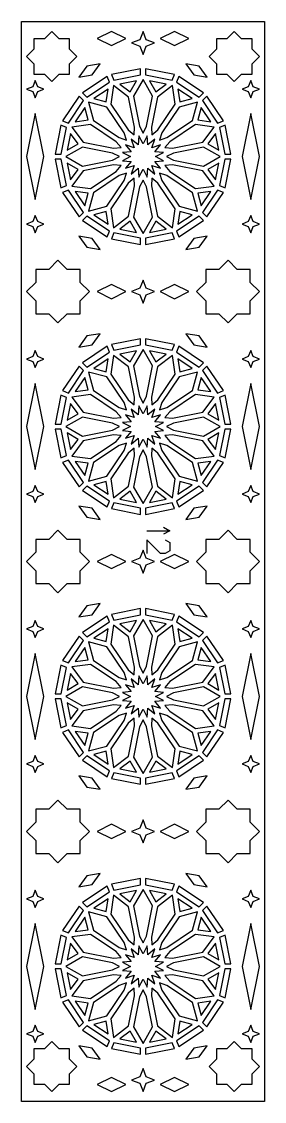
# Model space of a CAD drawing. Header units: millimetres. Extents: x 5 to 6335, y 27 to 2435.
# Drawn here: x 1325 to 1705, y 742 to 2435 of the extents above; entities that cross this region are included whole.
import ezdxf

# ---------------------------------------------------------------- set-up
doc = ezdxf.new("R2010")
doc.units = ezdxf.units.MM
doc.layers.add('CUT', color=1, linetype='CONTINUOUS')
doc.layers.add('ENGRAVE', color=5, linetype='CONTINUOUS')

msp = doc.modelspace()

# ---------------------------------------------------------------- linework, layer by layer
at = {"layer": 'CUT'}
for points in [[(1705.16, 2434.99), (1705.16, 741.507), (1325.01, 741.507), (1325.01, 2434.99)], [(1383.592, 2352.533), (1399.867, 2352.533), (1399.867, 2368.808), (1411.376, 2380.317), (1399.867, 2391.825), (1399.867, 2408.1), (1383.592, 2408.1), (1372.083, 2419.609), (1360.575, 2408.1), (1344.3, 2408.1), (1344.3, 2391.825), (1332.791, 2380.317), (1344.3, 2368.808), (1344.3, 2352.533), (1360.575, 2352.533), (1372.083, 2341.024)], [(1443.479, 2408.452), (1465.837, 2397.273), (1488.195, 2408.452), (1465.837, 2419.631)], [(1520.186, 2396.374), (1533.121, 2401.475), (1520.186, 2406.576), (1515.085, 2419.511), (1509.984, 2406.576), (1497.049, 2401.475), (1509.984, 2396.374), (1515.085, 2383.439)], [(1541.975, 2408.452), (1564.333, 2397.273), (1586.691, 2408.452), (1564.333, 2419.631)], [(1669.595, 2352.533), (1685.87, 2352.533), (1685.87, 2368.808), (1697.379, 2380.317), (1685.87, 2391.825), (1685.87, 2408.1), (1669.595, 2408.1), (1658.087, 2419.609), (1646.578, 2408.1), (1630.303, 2408.1), (1630.303, 2391.825), (1618.794, 2380.317), (1630.303, 2368.808), (1630.303, 2352.533), (1646.578, 2352.533), (1658.087, 2341.024)], [(1448.143, 2368.823), (1426.978, 2365.255), (1414.381, 2347.875), (1435.547, 2351.443)], [(1511.21, 2361.025), (1465.94, 2352.02), (1469.668, 2343.021), (1511.21, 2351.285)], [(1564.23, 2352.02), (1518.96, 2361.025), (1518.96, 2351.285), (1560.502, 2343.021)], [(1615.789, 2347.875), (1603.192, 2365.255), (1582.027, 2368.823), (1594.623, 2351.443)], [(1350.176, 2325.27), (1359.841, 2329.082), (1350.176, 2332.893), (1346.365, 2342.558), (1342.554, 2332.893), (1332.889, 2329.082), (1342.554, 2325.27), (1346.365, 2315.606)], [(1427.29, 2316.524), (1462.508, 2340.055), (1458.78, 2349.055), (1420.403, 2323.411)], [(1505.023, 2342.152), (1478.879, 2336.952), (1494.916, 2324.646)], [(1520.59, 2270.788), (1530.023, 2318.207), (1515.085, 2344.08), (1500.147, 2318.207), (1509.58, 2270.788), (1515.085, 2260.042)], [(1551.291, 2336.952), (1525.147, 2342.152), (1535.254, 2324.646)], [(1609.767, 2323.411), (1571.39, 2349.055), (1567.662, 2340.055), (1602.88, 2316.524)], [(1687.616, 2325.27), (1697.281, 2329.082), (1687.616, 2332.893), (1683.805, 2342.558), (1679.994, 2332.893), (1670.329, 2329.082), (1679.994, 2325.27), (1683.805, 2315.606)], [(1460.287, 2329.25), (1438.122, 2314.441), (1457.648, 2309.209)], [(1501.978, 2269.276), (1492.546, 2316.695), (1468.844, 2334.881), (1464.945, 2305.262), (1491.807, 2265.062), (1501.005, 2257.241)], [(1538.363, 2265.062), (1565.225, 2305.262), (1561.326, 2334.881), (1537.624, 2316.695), (1528.192, 2269.276), (1529.165, 2257.241)], [(1569.883, 2329.25), (1572.522, 2309.209), (1592.048, 2314.441)], [(1398.278, 2275.826), (1421.809, 2311.043), (1414.923, 2317.931), (1389.279, 2279.553)], [(1485.363, 2260.756), (1458.501, 2300.957), (1429.644, 2308.689), (1437.376, 2279.832), (1477.577, 2252.971), (1489.068, 2249.265)], [(1552.593, 2252.971), (1592.794, 2279.832), (1600.526, 2308.689), (1571.669, 2300.957), (1544.807, 2260.756), (1541.102, 2249.265)], [(1640.891, 2279.553), (1615.247, 2317.931), (1608.361, 2311.043), (1631.892, 2275.826)], [(1346.365, 2155.894), (1359.968, 2223.248), (1346.365, 2290.603), (1332.762, 2223.248)], [(1423.892, 2300.211), (1409.083, 2278.047), (1429.124, 2280.685)], [(1606.278, 2300.211), (1601.046, 2280.685), (1621.087, 2278.047)], [(1683.805, 2155.894), (1697.408, 2223.248), (1683.805, 2290.603), (1670.202, 2223.248)], [(1387.049, 2227.123), (1395.312, 2268.665), (1386.313, 2272.393), (1377.308, 2227.123)], [(1473.272, 2246.527), (1433.071, 2273.388), (1403.452, 2269.489), (1421.638, 2245.787), (1469.057, 2236.355), (1481.092, 2237.329)], [(1561.113, 2236.355), (1608.532, 2245.787), (1626.718, 2269.489), (1597.099, 2273.388), (1556.898, 2246.527), (1549.078, 2237.329)], [(1652.862, 2227.123), (1643.857, 2272.393), (1634.858, 2268.665), (1643.121, 2227.123)], [(1401.382, 2259.455), (1396.182, 2233.311), (1413.687, 2243.417)], [(1515.085, 2203.45), (1521.523, 2190.887), (1522.661, 2204.958), (1533.417, 2195.814), (1529.084, 2209.249), (1542.52, 2204.917), (1533.375, 2215.672), (1547.446, 2216.811), (1534.883, 2223.248), (1547.446, 2229.686), (1533.375, 2230.824), (1542.52, 2241.58), (1529.084, 2237.247), (1533.417, 2250.683), (1522.661, 2241.539), (1521.523, 2255.61), (1515.085, 2243.046), (1508.647, 2255.61), (1507.509, 2241.539), (1496.753, 2250.683), (1501.086, 2237.247), (1487.65, 2241.58), (1496.795, 2230.824), (1482.724, 2229.686), (1495.287, 2223.248), (1482.724, 2216.811), (1496.795, 2215.672), (1487.65, 2204.917), (1501.086, 2209.249), (1496.753, 2195.814), (1507.509, 2204.958), (1508.647, 2190.887)], [(1628.788, 2259.455), (1616.483, 2243.417), (1633.988, 2233.311)], [(1467.546, 2228.753), (1420.126, 2238.186), (1394.254, 2223.248), (1420.126, 2208.311), (1467.546, 2217.744), (1478.292, 2223.248)], [(1562.624, 2217.744), (1610.044, 2208.311), (1635.916, 2223.248), (1610.044, 2238.186), (1562.624, 2228.753), (1551.878, 2223.248)], [(1395.312, 2177.831), (1387.049, 2219.373), (1377.308, 2219.373), (1386.313, 2174.103)], [(1643.857, 2174.103), (1652.862, 2219.373), (1643.121, 2219.373), (1634.858, 2177.831)], [(1401.382, 2187.042), (1413.687, 2203.079), (1396.182, 2213.186)], [(1481.092, 2209.168), (1469.057, 2210.142), (1421.638, 2200.71), (1403.452, 2177.008), (1433.071, 2173.109), (1473.272, 2199.97)], [(1556.898, 2199.97), (1597.099, 2173.109), (1626.718, 2177.008), (1608.532, 2200.71), (1561.113, 2210.142), (1549.078, 2209.168)], [(1633.988, 2213.186), (1616.483, 2203.079), (1628.788, 2187.042)], [(1477.577, 2193.526), (1437.376, 2166.664), (1429.644, 2137.808), (1458.501, 2145.54), (1485.363, 2185.74), (1489.068, 2197.231)], [(1491.807, 2181.435), (1464.945, 2141.234), (1468.844, 2111.615), (1492.546, 2129.801), (1501.978, 2177.221), (1501.005, 2189.255)], [(1509.58, 2175.709), (1500.147, 2128.29), (1515.085, 2102.417), (1530.023, 2128.29), (1520.59, 2175.709), (1515.085, 2186.455)], [(1528.192, 2177.221), (1537.624, 2129.801), (1561.326, 2111.615), (1565.225, 2141.234), (1538.363, 2181.435), (1529.165, 2189.255)], [(1544.807, 2185.74), (1571.669, 2145.54), (1600.526, 2137.808), (1592.794, 2166.664), (1552.593, 2193.526), (1541.102, 2197.231)], [(1421.809, 2135.454), (1398.278, 2170.671), (1389.279, 2166.944), (1414.923, 2128.566)], [(1423.892, 2146.286), (1429.124, 2165.812), (1409.083, 2168.45)], [(1621.087, 2168.45), (1601.046, 2165.812), (1606.278, 2146.286)], [(1631.892, 2170.671), (1608.361, 2135.454), (1615.247, 2128.566), (1640.891, 2166.944)], [(1460.287, 2117.246), (1457.648, 2137.287), (1438.122, 2132.056)], [(1592.048, 2132.056), (1572.522, 2137.287), (1569.883, 2117.246)], [(1350.176, 2113.604), (1359.841, 2117.415), (1350.176, 2121.226), (1346.365, 2130.891), (1342.554, 2121.226), (1332.889, 2117.415), (1342.554, 2113.604), (1346.365, 2103.939)], [(1462.508, 2106.442), (1427.29, 2129.973), (1420.403, 2123.086), (1458.78, 2097.442)], [(1505.023, 2104.345), (1494.916, 2121.851), (1478.879, 2109.545)], [(1551.291, 2109.545), (1535.254, 2121.851), (1525.147, 2104.345)], [(1602.88, 2129.973), (1567.662, 2106.442), (1571.39, 2097.442), (1609.767, 2123.086)], [(1687.616, 2113.604), (1697.281, 2117.415), (1687.616, 2121.226), (1683.805, 2130.891), (1679.994, 2121.226), (1670.329, 2117.415), (1679.994, 2113.604), (1683.805, 2103.939)], [(1511.21, 2095.212), (1469.668, 2103.475), (1465.94, 2094.477), (1511.21, 2085.471)], [(1560.502, 2103.475), (1518.96, 2095.212), (1518.96, 2085.471), (1564.23, 2094.477)], [(1414.381, 2098.622), (1426.978, 2081.242), (1448.143, 2077.674), (1435.547, 2095.053)], [(1582.027, 2077.674), (1603.192, 2081.242), (1615.789, 2098.622), (1594.623, 2095.053)], [(1396.326, 1976.833), (1416.682, 1976.833), (1416.682, 1997.188), (1431.075, 2011.582), (1416.682, 2025.975), (1416.682, 2046.33), (1396.326, 2046.33), (1381.933, 2060.724), (1367.54, 2046.33), (1347.184, 2046.33), (1347.184, 2025.975), (1332.791, 2011.582), (1347.184, 1997.188), (1347.184, 1976.833), (1367.54, 1976.833), (1381.933, 1962.44)], [(1662.63, 1976.833), (1682.986, 1976.833), (1682.986, 1997.188), (1697.379, 2011.582), (1682.986, 2025.975), (1682.986, 2046.33), (1662.63, 2046.33), (1648.237, 2060.724), (1633.844, 2046.33), (1613.488, 2046.33), (1613.488, 2025.975), (1599.095, 2011.582), (1613.488, 1997.188), (1613.488, 1976.833), (1633.844, 1976.833), (1648.237, 1962.44)], [(1443.479, 2011.582), (1465.837, 2000.402), (1488.195, 2011.582), (1465.837, 2022.761)], [(1520.186, 2006.481), (1533.121, 2011.582), (1520.186, 2016.683), (1515.085, 2029.618), (1509.984, 2016.683), (1497.049, 2011.582), (1509.984, 2006.481), (1515.085, 1993.546)], [(1541.975, 2011.582), (1564.333, 2000.402), (1586.691, 2011.582), (1564.333, 2022.761)], [(1448.143, 1945.49), (1426.978, 1941.921), (1414.381, 1924.542), (1435.547, 1928.11)], [(1511.21, 1937.692), (1465.94, 1928.687), (1469.668, 1919.688), (1511.21, 1927.951)], [(1564.23, 1928.687), (1518.96, 1937.692), (1518.96, 1927.951), (1560.502, 1919.688)], [(1615.789, 1924.542), (1603.192, 1941.921), (1582.027, 1945.49), (1594.623, 1928.11)], [(1350.176, 1901.937), (1359.841, 1905.748), (1350.176, 1909.56), (1346.365, 1919.224), (1342.554, 1909.56), (1332.889, 1905.748), (1342.554, 1901.937), (1346.365, 1892.272)], [(1427.29, 1893.191), (1462.508, 1916.722), (1458.78, 1925.721), (1420.403, 1900.077)], [(1505.023, 1918.818), (1478.879, 1913.618), (1494.916, 1901.313)], [(1520.59, 1847.454), (1530.023, 1894.874), (1515.085, 1920.746), (1500.147, 1894.874), (1509.58, 1847.454), (1515.085, 1836.708)], [(1551.291, 1913.618), (1525.147, 1918.818), (1535.254, 1901.313)], [(1609.767, 1900.077), (1571.39, 1925.721), (1567.662, 1916.722), (1602.88, 1893.191)], [(1687.616, 1901.937), (1697.281, 1905.748), (1687.616, 1909.56), (1683.805, 1919.224), (1679.994, 1909.56), (1670.329, 1905.748), (1679.994, 1901.937), (1683.805, 1892.272)], [(1460.287, 1905.917), (1438.122, 1891.108), (1457.648, 1885.876)], [(1501.978, 1845.943), (1492.546, 1893.362), (1468.844, 1911.548), (1464.945, 1881.929), (1491.807, 1841.728), (1501.005, 1833.908)], [(1538.363, 1841.728), (1565.225, 1881.929), (1561.326, 1911.548), (1537.624, 1893.362), (1528.192, 1845.943), (1529.165, 1833.908)], [(1569.883, 1905.917), (1572.522, 1885.876), (1592.048, 1891.108)], [(1398.278, 1852.492), (1421.809, 1887.71), (1414.923, 1894.597), (1389.279, 1856.22)], [(1485.363, 1837.423), (1458.501, 1877.624), (1429.644, 1885.356), (1437.376, 1856.499), (1477.577, 1829.637), (1489.068, 1825.932)], [(1552.593, 1829.637), (1592.794, 1856.499), (1600.526, 1885.356), (1571.669, 1877.624), (1544.807, 1837.423), (1541.102, 1825.932)], [(1640.891, 1856.22), (1615.247, 1894.597), (1608.361, 1887.71), (1631.892, 1852.492)], [(1346.365, 1732.561), (1359.968, 1799.915), (1346.365, 1867.269), (1332.762, 1799.915)], [(1423.892, 1876.878), (1409.083, 1854.713), (1429.124, 1857.352)], [(1606.278, 1876.878), (1601.046, 1857.352), (1621.087, 1854.713)], [(1683.805, 1732.561), (1697.408, 1799.915), (1683.805, 1867.269), (1670.202, 1799.915)], [(1387.049, 1803.79), (1395.312, 1845.332), (1386.313, 1849.06), (1377.308, 1803.79)], [(1473.272, 1823.193), (1433.071, 1850.055), (1403.452, 1846.156), (1421.638, 1822.454), (1469.057, 1813.022), (1481.092, 1813.995)], [(1561.113, 1813.022), (1608.532, 1822.454), (1626.718, 1846.156), (1597.099, 1850.055), (1556.898, 1823.193), (1549.078, 1813.995)], [(1652.862, 1803.79), (1643.857, 1849.06), (1634.858, 1845.332), (1643.121, 1803.79)], [(1401.382, 1836.121), (1396.182, 1809.977), (1413.687, 1820.084)], [(1515.085, 1780.117), (1521.523, 1767.554), (1522.661, 1781.625), (1533.417, 1772.48), (1529.084, 1785.916), (1542.52, 1781.583), (1533.375, 1792.339), (1547.446, 1793.477), (1534.883, 1799.915), (1547.446, 1806.353), (1533.375, 1807.491), (1542.52, 1818.247), (1529.084, 1813.914), (1533.417, 1827.35), (1522.661, 1818.205), (1521.523, 1832.276), (1515.085, 1819.713), (1508.647, 1832.276), (1507.509, 1818.205), (1496.753, 1827.35), (1501.086, 1813.914), (1487.65, 1818.247), (1496.795, 1807.491), (1482.724, 1806.353), (1495.287, 1799.915), (1482.724, 1793.477), (1496.795, 1792.339), (1487.65, 1781.583), (1501.086, 1785.916), (1496.753, 1772.48), (1507.509, 1781.625), (1508.647, 1767.554)], [(1628.788, 1836.121), (1616.483, 1820.084), (1633.988, 1809.977)], [(1467.546, 1805.42), (1420.126, 1814.853), (1394.254, 1799.915), (1420.126, 1784.977), (1467.546, 1794.41), (1478.292, 1799.915)], [(1562.624, 1794.41), (1610.044, 1784.977), (1635.916, 1799.915), (1610.044, 1814.853), (1562.624, 1805.42), (1551.878, 1799.915)], [(1395.312, 1754.498), (1387.049, 1796.04), (1377.308, 1796.04), (1386.313, 1750.77)], [(1643.857, 1750.77), (1652.862, 1796.04), (1643.121, 1796.04), (1634.858, 1754.498)], [(1401.382, 1763.709), (1413.687, 1779.746), (1396.182, 1789.853)], [(1481.092, 1785.835), (1469.057, 1786.808), (1421.638, 1777.376), (1403.452, 1753.674), (1433.071, 1749.775), (1473.272, 1776.637)], [(1556.898, 1776.637), (1597.099, 1749.775), (1626.718, 1753.674), (1608.532, 1777.376), (1561.113, 1786.808), (1549.078, 1785.835)], [(1633.988, 1789.853), (1616.483, 1779.746), (1628.788, 1763.709)], [(1477.577, 1770.193), (1437.376, 1743.331), (1429.644, 1714.474), (1458.501, 1722.206), (1485.363, 1762.407), (1489.068, 1773.898)], [(1491.807, 1758.102), (1464.945, 1717.901), (1468.844, 1688.282), (1492.546, 1706.468), (1501.978, 1753.887), (1501.005, 1765.922)], [(1509.58, 1752.376), (1500.147, 1704.956), (1515.085, 1679.084), (1530.023, 1704.956), (1520.59, 1752.376), (1515.085, 1763.122)], [(1528.192, 1753.887), (1537.624, 1706.468), (1561.326, 1688.282), (1565.225, 1717.901), (1538.363, 1758.102), (1529.165, 1765.922)], [(1544.807, 1762.407), (1571.669, 1722.206), (1600.526, 1714.474), (1592.794, 1743.331), (1552.593, 1770.193), (1541.102, 1773.898)], [(1421.809, 1712.12), (1398.278, 1747.338), (1389.279, 1743.61), (1414.923, 1705.233)], [(1423.892, 1722.952), (1429.124, 1742.478), (1409.083, 1745.117)], [(1621.087, 1745.117), (1601.046, 1742.478), (1606.278, 1722.952)], [(1631.892, 1747.338), (1608.361, 1712.12), (1615.247, 1705.233), (1640.891, 1743.61)], [(1460.287, 1693.913), (1457.648, 1713.954), (1438.122, 1708.722)], [(1592.048, 1708.722), (1572.522, 1713.954), (1569.883, 1693.913)], [(1350.176, 1690.27), (1359.841, 1694.082), (1350.176, 1697.893), (1346.365, 1707.558), (1342.554, 1697.893), (1332.889, 1694.082), (1342.554, 1690.27), (1346.365, 1680.606)], [(1462.508, 1683.108), (1427.29, 1706.639), (1420.403, 1699.753), (1458.78, 1674.109)], [(1505.023, 1681.012), (1494.916, 1698.517), (1478.879, 1686.212)], [(1551.291, 1686.212), (1535.254, 1698.517), (1525.147, 1681.012)], [(1602.88, 1706.639), (1567.662, 1683.108), (1571.39, 1674.109), (1609.767, 1699.753)], [(1687.616, 1690.27), (1697.281, 1694.082), (1687.616, 1697.893), (1683.805, 1707.558), (1679.994, 1697.893), (1670.329, 1694.082), (1679.994, 1690.27), (1683.805, 1680.606)], [(1511.21, 1671.879), (1469.668, 1680.142), (1465.94, 1671.143), (1511.21, 1662.138)], [(1560.502, 1680.142), (1518.96, 1671.879), (1518.96, 1662.138), (1564.23, 1671.143)], [(1414.381, 1675.288), (1426.978, 1657.909), (1448.143, 1654.34), (1435.547, 1671.72)], [(1582.027, 1654.34), (1603.192, 1657.909), (1615.789, 1675.288), (1594.623, 1671.72)], [(1396.326, 1553.5), (1416.682, 1553.5), (1416.682, 1573.855), (1431.075, 1588.248), (1416.682, 1602.642), (1416.682, 1622.997), (1396.326, 1622.997), (1381.933, 1637.39), (1367.54, 1622.997), (1347.184, 1622.997), (1347.184, 1602.642), (1332.791, 1588.248), (1347.184, 1573.855), (1347.184, 1553.5), (1367.54, 1553.5), (1381.933, 1539.106)], [(1662.63, 1553.5), (1682.986, 1553.5), (1682.986, 1573.855), (1697.379, 1588.248), (1682.986, 1602.642), (1682.986, 1622.997), (1662.63, 1622.997), (1648.237, 1637.39), (1633.844, 1622.997), (1613.488, 1622.997), (1613.488, 1602.642), (1599.095, 1588.248), (1613.488, 1573.855), (1613.488, 1553.5), (1633.844, 1553.5), (1648.237, 1539.106)], [(1443.479, 1588.248), (1465.837, 1577.069), (1488.195, 1588.248), (1465.837, 1599.428)], [(1520.186, 1583.147), (1533.121, 1588.248), (1520.186, 1593.349), (1515.085, 1606.284), (1509.984, 1593.349), (1497.049, 1588.248), (1509.984, 1583.147), (1515.085, 1570.212)], [(1541.975, 1588.248), (1564.333, 1577.069), (1586.691, 1588.248), (1564.333, 1599.428)], [(1448.143, 1522.156), (1426.978, 1518.588), (1414.381, 1501.208), (1435.547, 1504.777)], [(1511.21, 1514.359), (1465.94, 1505.353), (1469.668, 1496.355), (1511.21, 1504.618)], [(1564.23, 1505.353), (1518.96, 1514.359), (1518.96, 1504.618), (1560.502, 1496.355)], [(1615.789, 1501.208), (1603.192, 1518.588), (1582.027, 1522.156), (1594.623, 1504.777)], [(1350.176, 1478.604), (1359.841, 1482.415), (1350.176, 1486.226), (1346.365, 1495.891), (1342.554, 1486.226), (1332.889, 1482.415), (1342.554, 1478.604), (1346.365, 1468.939)], [(1427.29, 1469.857), (1462.508, 1493.388), (1458.78, 1502.388), (1420.403, 1476.744)], [(1505.023, 1495.485), (1478.879, 1490.285), (1494.916, 1477.979)], [(1520.59, 1424.121), (1530.023, 1471.54), (1515.085, 1497.413), (1500.147, 1471.54), (1509.58, 1424.121), (1515.085, 1413.375)], [(1551.291, 1490.285), (1525.147, 1495.485), (1535.254, 1477.979)], [(1609.767, 1476.744), (1571.39, 1502.388), (1567.662, 1493.388), (1602.88, 1469.857)], [(1687.616, 1478.604), (1697.281, 1482.415), (1687.616, 1486.226), (1683.805, 1495.891), (1679.994, 1486.226), (1670.329, 1482.415), (1679.994, 1478.604), (1683.805, 1468.939)], [(1460.287, 1482.584), (1438.122, 1467.774), (1457.648, 1462.543)], [(1501.978, 1422.609), (1492.546, 1470.029), (1468.844, 1488.215), (1464.945, 1458.596), (1491.807, 1418.395), (1501.005, 1410.575)], [(1538.363, 1418.395), (1565.225, 1458.596), (1561.326, 1488.215), (1537.624, 1470.029), (1528.192, 1422.609), (1529.165, 1410.575)], [(1569.883, 1482.584), (1572.522, 1462.543), (1592.048, 1467.774)], [(1398.278, 1429.159), (1421.809, 1464.376), (1414.923, 1471.264), (1389.279, 1432.886)], [(1485.363, 1414.09), (1458.501, 1454.29), (1429.644, 1462.022), (1437.376, 1433.166), (1477.577, 1406.304), (1489.068, 1402.599)], [(1552.593, 1406.304), (1592.794, 1433.166), (1600.526, 1462.022), (1571.669, 1454.29), (1544.807, 1414.09), (1541.102, 1402.599)], [(1640.891, 1432.886), (1615.247, 1471.264), (1608.361, 1464.376), (1631.892, 1429.159)], [(1346.365, 1309.227), (1359.968, 1376.582), (1346.365, 1443.936), (1332.762, 1376.582)], [(1423.892, 1453.544), (1409.083, 1431.38), (1429.124, 1434.018)], [(1606.278, 1453.544), (1601.046, 1434.018), (1621.087, 1431.38)], [(1683.805, 1309.227), (1697.408, 1376.582), (1683.805, 1443.936), (1670.202, 1376.582)], [(1387.049, 1380.457), (1395.312, 1421.999), (1386.313, 1425.727), (1377.308, 1380.457)], [(1473.272, 1399.86), (1433.071, 1426.721), (1403.452, 1422.822), (1421.638, 1399.12), (1469.057, 1389.688), (1481.092, 1390.662)], [(1561.113, 1389.688), (1608.532, 1399.12), (1626.718, 1422.822), (1597.099, 1426.721), (1556.898, 1399.86), (1549.078, 1390.662)], [(1652.862, 1380.457), (1643.857, 1425.727), (1634.858, 1421.999), (1643.121, 1380.457)], [(1401.382, 1412.788), (1396.182, 1386.644), (1413.687, 1396.751)], [(1515.085, 1356.784), (1521.523, 1344.22), (1522.661, 1358.291), (1533.417, 1349.147), (1529.084, 1362.583), (1542.52, 1358.25), (1533.375, 1369.006), (1547.446, 1370.144), (1534.883, 1376.582), (1547.446, 1383.019), (1533.375, 1384.158), (1542.52, 1394.913), (1529.084, 1390.581), (1533.417, 1404.016), (1522.661, 1394.872), (1521.523, 1408.943), (1515.085, 1396.38), (1508.647, 1408.943), (1507.509, 1394.872), (1496.753, 1404.016), (1501.086, 1390.581), (1487.65, 1394.913), (1496.795, 1384.158), (1482.724, 1383.019), (1495.287, 1376.582), (1482.724, 1370.144), (1496.795, 1369.006), (1487.65, 1358.25), (1501.086, 1362.583), (1496.753, 1349.147), (1507.509, 1358.291), (1508.647, 1344.22)], [(1628.788, 1412.788), (1616.483, 1396.751), (1633.988, 1386.644)], [(1467.546, 1382.086), (1420.126, 1391.519), (1394.254, 1376.582), (1420.126, 1361.644), (1467.546, 1371.077), (1478.292, 1376.582)], [(1562.624, 1371.077), (1610.044, 1361.644), (1635.916, 1376.582), (1610.044, 1391.519), (1562.624, 1382.086), (1551.878, 1376.582)], [(1377.308, 1372.707), (1386.313, 1327.437), (1395.312, 1331.165), (1387.049, 1372.707)], [(1643.121, 1372.707), (1634.858, 1331.165), (1643.857, 1327.437), (1652.862, 1372.707)], [(1413.687, 1356.413), (1396.182, 1366.519), (1401.382, 1340.375)], [(1481.092, 1362.501), (1469.057, 1363.475), (1421.638, 1354.043), (1403.452, 1330.341), (1433.071, 1326.442), (1473.272, 1353.303)], [(1549.078, 1362.501), (1556.898, 1353.303), (1597.099, 1326.442), (1626.718, 1330.341), (1608.532, 1354.043), (1561.113, 1363.475)], [(1633.988, 1366.519), (1616.483, 1356.413), (1628.788, 1340.375)], [(1489.068, 1350.565), (1477.577, 1346.859), (1437.376, 1319.998), (1429.644, 1291.141), (1458.501, 1298.873), (1485.363, 1339.074)], [(1501.005, 1342.589), (1491.807, 1334.768), (1464.945, 1294.568), (1468.844, 1264.949), (1492.546, 1283.135), (1501.978, 1330.554)], [(1515.085, 1339.788), (1509.58, 1329.042), (1500.147, 1281.623), (1515.085, 1255.75), (1530.023, 1281.623), (1520.59, 1329.042)], [(1529.165, 1342.589), (1528.192, 1330.554), (1537.624, 1283.135), (1561.326, 1264.949), (1565.225, 1294.568), (1538.363, 1334.768)], [(1541.102, 1350.565), (1544.807, 1339.074), (1571.669, 1298.873), (1600.526, 1291.141), (1592.794, 1319.998), (1552.593, 1346.859)], [(1389.279, 1320.277), (1414.923, 1281.899), (1421.809, 1288.787), (1398.278, 1324.004)], [(1429.124, 1319.145), (1409.083, 1321.783), (1423.892, 1299.619)], [(1621.087, 1321.783), (1601.046, 1319.145), (1606.278, 1299.619)], [(1631.892, 1324.004), (1608.361, 1288.787), (1615.247, 1281.899), (1640.891, 1320.277)], [(1457.648, 1290.621), (1438.122, 1285.389), (1460.287, 1270.58)], [(1592.048, 1285.389), (1572.522, 1290.621), (1569.883, 1270.58)], [(1346.365, 1284.224), (1342.554, 1274.56), (1332.889, 1270.748), (1342.554, 1266.937), (1346.365, 1257.272), (1350.176, 1266.937), (1359.841, 1270.748), (1350.176, 1274.56)], [(1420.403, 1276.419), (1458.78, 1250.775), (1462.508, 1259.775), (1427.29, 1283.306)], [(1494.916, 1275.184), (1478.879, 1262.878), (1505.023, 1257.678)], [(1535.254, 1275.184), (1525.147, 1257.678), (1551.291, 1262.878)], [(1602.88, 1283.306), (1567.662, 1259.775), (1571.39, 1250.775), (1609.767, 1276.419)], [(1683.805, 1284.224), (1679.994, 1274.56), (1670.329, 1270.748), (1679.994, 1266.937), (1683.805, 1257.272), (1687.616, 1266.937), (1697.281, 1270.748), (1687.616, 1274.56)], [(1511.21, 1248.545), (1469.668, 1256.809), (1465.94, 1247.81), (1511.21, 1238.805)], [(1560.502, 1256.809), (1518.96, 1248.545), (1518.96, 1238.805), (1564.23, 1247.81)], [(1435.547, 1248.387), (1414.381, 1251.955), (1426.978, 1234.575), (1448.143, 1231.007)], [(1594.623, 1248.387), (1582.027, 1231.007), (1603.192, 1234.575), (1615.789, 1251.955)], [(1381.933, 1214.057), (1367.54, 1199.664), (1347.184, 1199.664), (1347.184, 1179.308), (1332.791, 1164.915), (1347.184, 1150.522), (1347.184, 1130.166), (1367.54, 1130.166), (1381.933, 1115.773), (1396.326, 1130.166), (1416.682, 1130.166), (1416.682, 1150.522), (1431.075, 1164.915), (1416.682, 1179.308), (1416.682, 1199.664), (1396.326, 1199.664)], [(1648.237, 1214.057), (1633.844, 1199.664), (1613.488, 1199.664), (1613.488, 1179.308), (1599.095, 1164.915), (1613.488, 1150.522), (1613.488, 1130.166), (1633.844, 1130.166), (1648.237, 1115.773), (1662.63, 1130.166), (1682.986, 1130.166), (1682.986, 1150.522), (1697.379, 1164.915), (1682.986, 1179.308), (1682.986, 1199.664), (1662.63, 1199.664)], [(1465.837, 1153.736), (1488.195, 1164.915), (1465.837, 1176.094), (1443.479, 1164.915)], [(1515.085, 1182.951), (1509.984, 1170.016), (1497.049, 1164.915), (1509.984, 1159.814), (1515.085, 1146.879), (1520.186, 1159.814), (1533.121, 1164.915), (1520.186, 1170.016)], [(1564.333, 1153.736), (1586.691, 1164.915), (1564.333, 1176.094), (1541.975, 1164.915)], [(1435.547, 1081.443), (1448.143, 1098.823), (1426.978, 1095.255), (1414.381, 1077.875)], [(1511.21, 1091.025), (1465.94, 1082.02), (1469.668, 1073.021), (1511.21, 1081.285)], [(1564.23, 1082.02), (1518.96, 1091.025), (1518.96, 1081.285), (1560.502, 1073.021)], [(1594.623, 1081.443), (1615.789, 1077.875), (1603.192, 1095.255), (1582.027, 1098.823)], [(1346.365, 1072.558), (1342.554, 1062.893), (1332.889, 1059.082), (1342.554, 1055.27), (1346.365, 1045.606), (1350.176, 1055.27), (1359.841, 1059.082), (1350.176, 1062.893)], [(1458.78, 1079.055), (1420.403, 1053.411), (1427.29, 1046.524), (1462.508, 1070.055)], [(1478.879, 1066.952), (1494.916, 1054.646), (1505.023, 1072.152)], [(1515.085, 990.042), (1520.59, 1000.788), (1530.023, 1048.207), (1515.085, 1074.08), (1500.147, 1048.207), (1509.58, 1000.788)], [(1525.147, 1072.152), (1535.254, 1054.646), (1551.291, 1066.952)], [(1609.767, 1053.411), (1571.39, 1079.055), (1567.662, 1070.055), (1602.88, 1046.524)], [(1683.805, 1072.558), (1679.994, 1062.893), (1670.329, 1059.082), (1679.994, 1055.27), (1683.805, 1045.606), (1687.616, 1055.27), (1697.281, 1059.082), (1687.616, 1062.893)], [(1438.122, 1044.441), (1457.648, 1039.209), (1460.287, 1059.25)], [(1501.005, 987.241), (1501.978, 999.276), (1492.546, 1046.695), (1468.844, 1064.881), (1464.945, 1035.262), (1491.807, 995.062)], [(1529.165, 987.241), (1538.363, 995.062), (1565.225, 1035.262), (1561.326, 1064.881), (1537.624, 1046.695), (1528.192, 999.276)], [(1569.883, 1059.25), (1572.522, 1039.209), (1592.048, 1044.441)], [(1414.923, 1047.931), (1389.279, 1009.553), (1398.278, 1005.826), (1421.809, 1041.043)], [(1489.068, 979.265), (1485.363, 990.756), (1458.501, 1030.957), (1429.644, 1038.689), (1437.376, 1009.832), (1477.577, 982.971)], [(1541.102, 979.265), (1552.593, 982.971), (1592.794, 1009.832), (1600.526, 1038.689), (1571.669, 1030.957), (1544.807, 990.756)], [(1640.891, 1009.553), (1615.247, 1047.931), (1608.361, 1041.043), (1631.892, 1005.826)], [(1332.762, 953.248), (1346.365, 885.894), (1359.968, 953.248), (1346.365, 1020.603)], [(1409.083, 1008.047), (1429.124, 1010.685), (1423.892, 1030.211)], [(1606.278, 1030.211), (1601.046, 1010.685), (1621.087, 1008.047)], [(1670.202, 953.248), (1683.805, 885.894), (1697.408, 953.248), (1683.805, 1020.603)], [(1386.313, 1002.393), (1377.308, 957.123), (1387.049, 957.123), (1395.312, 998.665)], [(1473.272, 976.527), (1433.071, 1003.388), (1403.452, 999.489), (1421.638, 975.787), (1469.057, 966.355), (1481.092, 967.329)], [(1549.078, 967.329), (1561.113, 966.355), (1608.532, 975.787), (1626.718, 999.489), (1597.099, 1003.388), (1556.898, 976.527)], [(1634.858, 998.665), (1643.121, 957.123), (1652.862, 957.123), (1643.857, 1002.393)], [(1396.182, 963.311), (1413.687, 973.417), (1401.382, 989.455)], [(1508.647, 985.61), (1507.509, 971.539), (1496.753, 980.683), (1501.086, 967.247), (1487.65, 971.58), (1496.795, 960.824), (1482.724, 959.686), (1495.287, 953.248), (1482.724, 946.811), (1496.795, 945.672), (1487.65, 934.917), (1501.086, 939.249), (1496.753, 925.814), (1507.509, 934.958), (1508.647, 920.887), (1515.085, 933.45), (1521.523, 920.887), (1522.661, 934.958), (1533.417, 925.814), (1529.084, 939.249), (1542.52, 934.917), (1533.375, 945.672), (1547.446, 946.811), (1534.883, 953.248), (1547.446, 959.686), (1533.375, 960.824), (1542.52, 971.58), (1529.084, 967.247), (1533.417, 980.683), (1522.661, 971.539), (1521.523, 985.61), (1515.085, 973.046)], [(1628.788, 989.455), (1616.483, 973.417), (1633.988, 963.311)], [(1478.292, 953.248), (1467.546, 958.753), (1420.126, 968.186), (1394.254, 953.248), (1420.126, 938.311), (1467.546, 947.744)], [(1551.878, 953.248), (1562.624, 947.744), (1610.044, 938.311), (1635.916, 953.248), (1610.044, 968.186), (1562.624, 958.753)], [(1377.308, 949.373), (1386.313, 904.103), (1395.312, 907.831), (1387.049, 949.373)], [(1643.121, 949.373), (1634.858, 907.831), (1643.857, 904.103), (1652.862, 949.373)], [(1413.687, 933.079), (1396.182, 943.186), (1401.382, 917.042)], [(1481.092, 939.168), (1469.057, 940.142), (1421.638, 930.71), (1403.452, 907.008), (1433.071, 903.109), (1473.272, 929.97)], [(1549.078, 939.168), (1556.898, 929.97), (1597.099, 903.109), (1626.718, 907.008), (1608.532, 930.71), (1561.113, 940.142)], [(1633.988, 943.186), (1616.483, 933.079), (1628.788, 917.042)], [(1489.068, 927.231), (1477.577, 923.526), (1437.376, 896.664), (1429.644, 867.808), (1458.501, 875.54), (1485.363, 915.74)], [(1501.005, 919.255), (1491.807, 911.435), (1464.945, 871.234), (1468.844, 841.615), (1492.546, 859.801), (1501.978, 907.221)], [(1515.085, 916.455), (1509.58, 905.709), (1500.147, 858.29), (1515.085, 832.417), (1530.023, 858.29), (1520.59, 905.709)], [(1529.165, 919.255), (1528.192, 907.221), (1537.624, 859.801), (1561.326, 841.615), (1565.225, 871.234), (1538.363, 911.435)], [(1541.102, 927.231), (1544.807, 915.74), (1571.669, 875.54), (1600.526, 867.808), (1592.794, 896.664), (1552.593, 923.526)], [(1389.279, 896.944), (1414.923, 858.566), (1421.809, 865.454), (1398.278, 900.671)], [(1429.124, 895.812), (1409.083, 898.45), (1423.892, 876.286)], [(1621.087, 898.45), (1601.046, 895.812), (1606.278, 876.286)], [(1631.892, 900.671), (1608.361, 865.454), (1615.247, 858.566), (1640.891, 896.944)], [(1457.648, 867.287), (1438.122, 862.056), (1460.287, 847.246)], [(1592.048, 862.056), (1572.522, 867.287), (1569.883, 847.246)], [(1346.365, 860.891), (1342.554, 851.226), (1332.889, 847.415), (1342.554, 843.604), (1346.365, 833.939), (1350.176, 843.604), (1359.841, 847.415), (1350.176, 851.226)], [(1420.403, 853.086), (1458.78, 827.442), (1462.508, 836.442), (1427.29, 859.973)], [(1494.916, 851.851), (1478.879, 839.545), (1505.023, 834.345)], [(1535.254, 851.851), (1525.147, 834.345), (1551.291, 839.545)], [(1602.88, 859.973), (1567.662, 836.442), (1571.39, 827.442), (1609.767, 853.086)], [(1683.805, 860.891), (1679.994, 851.226), (1670.329, 847.415), (1679.994, 843.604), (1683.805, 833.939), (1687.616, 843.604), (1697.281, 847.415), (1687.616, 851.226)], [(1383.592, 768.396), (1399.867, 768.396), (1399.867, 784.672), (1411.376, 796.18), (1399.867, 807.689), (1399.867, 823.964), (1383.592, 823.964), (1372.083, 835.472), (1360.575, 823.964), (1344.3, 823.964), (1344.3, 807.689), (1332.791, 796.18), (1344.3, 784.672), (1344.3, 768.396), (1360.575, 768.396), (1372.083, 756.888)], [(1511.21, 825.212), (1469.668, 833.475), (1465.94, 824.477), (1511.21, 815.471)], [(1560.502, 833.475), (1518.96, 825.212), (1518.96, 815.471), (1564.23, 824.477)], [(1669.595, 768.396), (1685.87, 768.396), (1685.87, 784.672), (1697.379, 796.18), (1685.87, 807.689), (1685.87, 823.964), (1669.595, 823.964), (1658.087, 835.472), (1646.578, 823.964), (1630.303, 823.964), (1630.303, 807.689), (1618.794, 796.18), (1630.303, 784.672), (1630.303, 768.396), (1646.578, 768.396), (1658.087, 756.888)], [(1435.547, 825.053), (1414.381, 828.622), (1426.978, 811.242), (1448.143, 807.674)], [(1594.623, 825.053), (1582.027, 807.674), (1603.192, 811.242), (1615.789, 828.622)], [(1443.479, 768.045), (1465.837, 756.866), (1488.195, 768.045), (1465.837, 779.224)], [(1520.186, 769.921), (1533.121, 775.022), (1520.186, 780.123), (1515.085, 793.058), (1509.984, 780.123), (1497.049, 775.022), (1509.984, 769.921), (1515.085, 756.986)], [(1541.975, 768.045), (1564.333, 756.866), (1586.691, 768.045), (1564.333, 779.224)]]:
    msp.add_lwpolyline(points, close=True, dxfattribs=at)
at = {"layer": 'ENGRAVE'}
msp.add_line((1521.085, 1636.548), (1557.085, 1636.548), dxfattribs=at)
for points in [[(1547.005, 1641.948), (1557.085, 1636.548), (1547.005, 1631.148)], [(1549.885, 1622.148), (1557.085, 1617.828), (1557.085, 1604.869), (1549.885, 1600.548), (1542.685, 1600.548), (1521.085, 1622.148), (1521.085, 1600.548)]]:
    msp.add_lwpolyline(points, dxfattribs=at)

doc.saveas('drawing.dxf')
